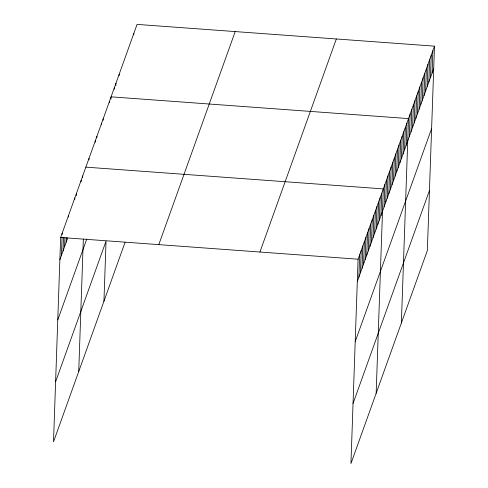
<?xml version="1.0" encoding="UTF-8"?>
<svg xmlns="http://www.w3.org/2000/svg" width="488" height="488" viewBox="0 0 488 488"><rect width="100%" height="100%" fill="white"/><g stroke="black" fill="none" stroke-linecap="round" stroke-linejoin="round"><path stroke-width="0.73" d="M434.491 46.153L358.082 259.207L350.945 463.6L427.354 250.545L434.491 46.153L137.055 24.4L60.646 237.455L53.509 441.847L125.05 242.377M61.439 255.438L62.067 237.534M62.171 234.551L62.22 233.057M63.019 251.046L63.483 237.619M64.593 246.647L64.904 237.699M66.167 242.255L66.325 237.778M68.472 216.977L68.527 215.482M74.78 199.397L74.829 197.908M76.329 195.749L76.409 193.51M81.081 181.823L81.136 180.328M82.655 177.425L82.71 175.936M78.727 371.539L83.35 239.077M88.962 159.851L89.011 158.356M95.264 142.27L95.319 140.782M96.844 137.878L96.892 136.384M101.571 124.696L101.62 123.202M103.145 120.304L103.2 118.81M109.452 102.724L109.501 101.229M103.938 301.23L106.036 241.163L55.608 381.781M111.002 99.076L111.075 96.837L408.511 118.59L401.374 322.983M114.271 89.273L114.326 87.785M115.869 85.492L115.949 83.259M119.145 75.695L119.194 74.2M133.761 34.947L133.81 33.452M358.875 277.19L359.656 254.815M360.449 272.798L361.23 250.417M362.029 268.406L362.81 246.025M363.603 264.008L364.384 241.633M365.176 259.616L365.957 237.235M366.756 255.218L367.537 232.843M368.33 250.826L369.111 228.445M369.904 246.434L370.685 224.053M371.484 242.036L372.265 219.661M373.058 237.644L373.839 215.263M374.631 233.252L375.418 210.871M376.211 228.854L376.992 206.479M377.785 224.462L378.566 202.081M379.365 220.07L380.146 197.689M380.939 215.672L381.72 193.297M376.156 393.291L383.293 188.899L85.864 167.146M384.093 206.881L384.873 184.507M385.666 202.489L386.447 180.109M387.24 198.097L388.021 175.717M388.82 193.699L389.601 171.325M390.394 189.307L391.175 166.926M391.968 184.915L392.755 162.534M393.548 180.517L394.328 158.142M395.121 176.125L395.902 153.744M396.701 171.733L397.482 149.352M398.275 167.335L399.056 144.96M399.849 162.943L400.63 140.562M401.429 158.545L402.21 136.17M403.003 154.153L403.783 131.772M404.576 149.761L405.357 127.38M406.156 145.363L406.937 122.988M409.353 136.445L410.134 114.064M410.975 131.919L411.762 109.538M412.604 127.386L413.385 105.011M414.227 122.86L415.007 100.485M415.849 118.334L416.63 95.953M417.472 113.808L418.253 91.427M419.094 109.281L419.875 86.901M420.723 104.749L421.504 82.374M422.346 100.223L423.126 77.848M423.968 95.697L424.749 73.316M425.591 91.171L426.372 68.79M427.214 86.644L427.994 64.263M428.836 82.112L429.623 59.737M430.465 77.586L431.246 55.211M432.087 73.06L432.868 50.679M59.865 259.829L67.747 237.863M57.767 319.896L86.809 238.919M158.801 244.634L235.21 31.58M259.927 252.028L336.336 38.973M357.295 281.588L433.71 68.533M355.203 341.649L431.612 128.6M353.037 403.533L429.452 190.485M60.646 237.455L358.082 259.207"/></g></svg>
